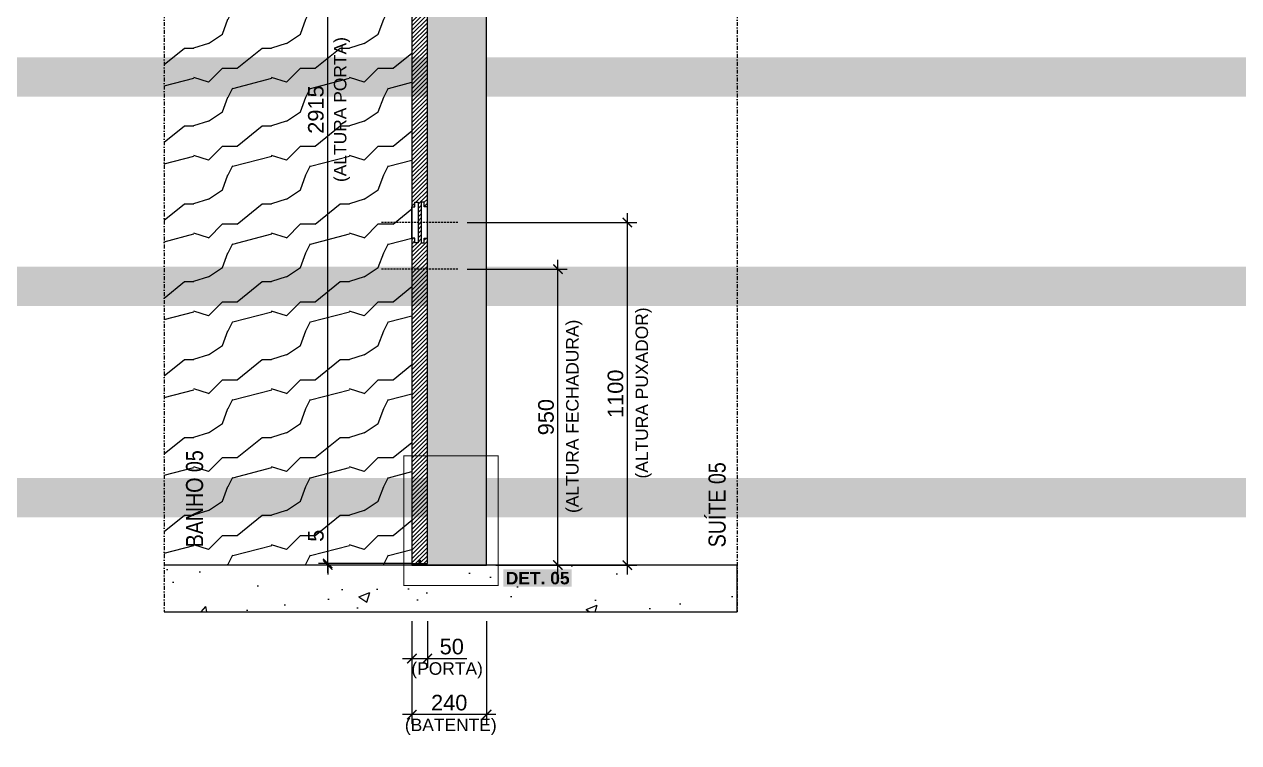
# Model space of a CAD drawing. Header units: millimetres. Extents: x -63251 to 507826, y 5339 to 217512.
# Drawn here: x 112576 to 116475, y 105675 to 107982 of the extents above; entities that cross this region are included whole.
import ezdxf
from ezdxf import colors
from ezdxf.entities.mleader import LeaderData, LeaderLine
from ezdxf.math import Vec2, Vec3

# ---------------------------------------------------------------- set-up
doc = ezdxf.new("R2010")
doc.units = ezdxf.units.MM
doc.header["$PDMODE"] = 3
doc.linetypes.add('TRAÇO 1-1', pattern=[9.525, 6.35, -3.175])
doc.linetypes.add('TRAÇO E PONTO 1-1', pattern=[25.4, 12.7, -6.35, 0, -6.35])
for name, color, linetype in [('_COMENTÁRIOS ARQ', 30, 'Continuous'), ('COTAS', 9, 'Continuous'), ('DETALHE', 10, 'Continuous'), ('FERRAGEM', 3, 'Continuous'), ('HACHURA', 21, 'Continuous'), ('MARCENARIA', 4, 'Continuous'), ('MARCENARIA . M', 4, 'Continuous'), ('PAREDE', 94, 'Continuous'), ('PROJEÇÃO', 8, 'Continuous'), ('TEXTO', 105, 'Continuous'), ('TEXTO TRAÇO PONTO', 105, 'TRAÇO E PONTO 1-1')]:
    doc.layers.add(name, color=color, linetype=linetype)
doc.styles.add('1-1', font='arial.ttf', dxfattribs={"height": 0.2})
doc.styles.add('PADRÃO', font='arial.ttf')
doc.styles.add('TITULO', font='swissck.ttf')
doc.dimstyles.new('1-20', dxfattribs={"dimscale": 20, "dimtxt": 2.5, "dimasz": 1.5, "dimexe": 1.5, "dimexo": 1.5, "dimtad": 1, "dimtxsty": 'PADRÃO', "dimblk": 'ARCHTICK', "dimcen": 2.5, "dimdle": 1.5, "dimclrd": 9, "dimclre": 9, "dimclrt": 6, "dimadec": 0, "dimazin": 0, "dimtfac": 1, "dimtmove": 0, "dimatfit": 3, "dimfxl": 1.25, "dimlwd": -1, "dimlwe": -1, "dimarcsym": 0})

# ---------------------------------------------------------------- blocks, each defined once
blk = doc.blocks.new('_ArchTick')
at = {"color": 0, "linetype": 'ByBlock', "const_width": 0.15}
blk.add_lwpolyline([(-0.5, -0.5), (0.5, 0.5)], dxfattribs=at)
blk = doc.blocks.new('*D1279')
at = {"layer": 'Defpoints', "color": 0, "transparency": 16777216}
for p in [(113967.6, 107345.7), (114512.4, 107345.7), (114289.4, 106245.7)]:
    blk.add_point(p, dxfattribs=at)
at = {"layer": 'PAREDE', "color": 9, "transparency": 16777216}
for p, q in [((114512.4, 106215.7), (114512.4, 107375.7)), ((113997.6, 107345.7), (114542.4, 107345.7)), ((114319.4, 106245.7), (114542.4, 106245.7))]:
    blk.add_line(p, q, dxfattribs=at)
at = {"layer": 'PAREDE', "color": 9, "transparency": 16777216, "xscale": 30, "yscale": 30, "zscale": 30}
for p, rotation in [((114512.4, 107345.7), 90), ((114512.4, 106245.7), 270)]:
    blk.add_blockref('_ArchTick', p, dxfattribs=dict(at, rotation=rotation))
at = {"layer": 'PAREDE', "color": 6, "transparency": 16777216, "insert": (114474.4, 106795.7), "char_height": 50, "attachment_point": 5, "rotation": 90, "style": 'PADRÃO'}
blk.add_mtext('1100', dxfattribs=at)
blk = doc.blocks.new('*D1280')
at = {"layer": 'Defpoints', "color": 0, "transparency": 16777216}
for p in [(113967.6, 107195.7), (114289.4, 107195.7), (114060.4, 106245.7)]:
    blk.add_point(p, dxfattribs=at)
at = {"layer": 'PAREDE', "color": 9, "transparency": 16777216}
for p, q in [((113997.6, 107195.7), (114319.4, 107195.7)), ((114289.4, 106215.7), (114289.4, 107225.7)), ((114090.4, 106245.7), (114319.4, 106245.7))]:
    blk.add_line(p, q, dxfattribs=at)
at = {"layer": 'PAREDE', "color": 9, "transparency": 16777216, "xscale": 30, "yscale": 30, "zscale": 30}
for p, rotation in [((114289.4, 107195.7), 90), ((114289.4, 106245.7), 270)]:
    blk.add_blockref('_ArchTick', p, dxfattribs=dict(at, rotation=rotation))
at = {"layer": 'PAREDE', "color": 6, "transparency": 16777216, "insert": (114251.4, 106720.7), "char_height": 50, "attachment_point": 5, "rotation": 90, "style": 'PADRÃO'}
blk.add_mtext('950', dxfattribs=at)
blk = doc.blocks.new('*D1281')
at = {"layer": 'Defpoints', "color": 0, "transparency": 16777216}
for p in [(113550.4, 109165.7), (113850.4, 109165.7), (113850.4, 106250.7)]:
    blk.add_point(p, dxfattribs=at)
at = {"layer": 'MARCENARIA . M', "color": 9, "transparency": 16777216}
for p, q in [((113550.4, 106220.7), (113550.4, 109195.7)), ((113820.4, 109165.7), (113520.4, 109165.7)), ((113820.4, 106250.7), (113520.4, 106250.7))]:
    blk.add_line(p, q, dxfattribs=at)
at = {"layer": 'MARCENARIA . M', "color": 9, "transparency": 16777216, "xscale": 30, "yscale": 30, "zscale": 30}
for p, rotation in [((113550.4, 109165.7), 90), ((113550.4, 106250.7), 270)]:
    blk.add_blockref('_ArchTick', p, dxfattribs=dict(at, rotation=rotation))
at = {"layer": 'MARCENARIA . M', "color": 6, "transparency": 16777216, "insert": (113512.4, 107708.2), "char_height": 50, "attachment_point": 5, "rotation": 90, "style": 'PADRÃO'}
blk.add_mtext('2915', dxfattribs=at)
blk = doc.blocks.new('*D1283')
at = {"layer": 'Defpoints', "color": 0, "transparency": 16777216}
for p in [(113550.4, 106250.7), (113850.4, 106250.7), (113850.4, 106245.7)]:
    blk.add_point(p, dxfattribs=at)
at = {"layer": 'MARCENARIA . M', "color": 9, "transparency": 16777216}
for p, q in [((113550.4, 106250.7), (113550.4, 106368.9)), ((113820.4, 106250.7), (113520.4, 106250.7)), ((113820.4, 106245.7), (113520.4, 106245.7)), ((113550.4, 106245.7), (113550.4, 106250.7)), ((113550.4, 106245.7), (113550.4, 106215.7))]:
    blk.add_line(p, q, dxfattribs=at)
at = {"layer": 'MARCENARIA . M', "color": 9, "transparency": 16777216, "xscale": 30, "yscale": 30, "zscale": 30}
for p, rotation in [((113550.4, 106250.7), 270), ((113550.4, 106245.7), 90)]:
    blk.add_blockref('_ArchTick', p, dxfattribs=dict(at, rotation=rotation))
at = {"layer": 'MARCENARIA . M', "color": 6, "transparency": 16777216, "insert": (113512.5, 106339.8), "char_height": 50, "attachment_point": 5, "rotation": 90, "style": 'PADRÃO'}
blk.add_mtext('5', dxfattribs=at)
blk = doc.blocks.new('*D1284')
at = {"layer": 'Defpoints', "color": 0, "transparency": 16777216}
for p in [(113820.4, 106095.7), (113870.4, 106095.7), (113870.4, 105945.7)]:
    blk.add_point(p, dxfattribs=at)
at = {"layer": 'PAREDE', "color": 9, "transparency": 16777216}
for p, q in [((113820.4, 106065.7), (113820.4, 105915.7)), ((113870.4, 106065.7), (113870.4, 105915.7)), ((113790.4, 105945.7), (113870.4, 105945.7)), ((113870.4, 105945.7), (113996.8, 105945.7))]:
    blk.add_line(p, q, dxfattribs=at)
at = {"layer": 'PAREDE', "color": 9, "transparency": 16777216, "xscale": 30, "yscale": 30, "zscale": 30, "rotation": 180}
blk.add_blockref('_ArchTick', (113820.4, 105945.7), dxfattribs=at)
at = {"layer": 'PAREDE', "color": 9, "transparency": 16777216, "xscale": 30, "yscale": 30, "zscale": 30}
blk.add_blockref('_ArchTick', (113870.4, 105945.7), dxfattribs=at)
at = {"layer": 'PAREDE', "color": 6, "transparency": 16777216, "insert": (113948.6, 105983.8), "char_height": 50, "attachment_point": 5, "style": 'PADRÃO'}
blk.add_mtext('50', dxfattribs=at)
blk = doc.blocks.new('*D1285')
at = {"layer": 'Defpoints', "color": 0, "transparency": 16777216}
for p in [(113820.4, 106095.7), (114060.4, 106095.7), (113820.4, 105765.7)]:
    blk.add_point(p, dxfattribs=at)
at = {"layer": 'PAREDE', "color": 9, "transparency": 16777216}
for p, q in [((113820.4, 106065.7), (113820.4, 105735.7)), ((114060.4, 106065.7), (114060.4, 105735.7)), ((114090.4, 105765.7), (113790.4, 105765.7))]:
    blk.add_line(p, q, dxfattribs=at)
at = {"layer": 'PAREDE', "color": 9, "transparency": 16777216, "xscale": 30, "yscale": 30, "zscale": 30, "rotation": 180}
blk.add_blockref('_ArchTick', (113820.4, 105765.7), dxfattribs=at)
at = {"layer": 'PAREDE', "color": 9, "transparency": 16777216, "xscale": 30, "yscale": 30, "zscale": 30}
blk.add_blockref('_ArchTick', (114060.4, 105765.7), dxfattribs=at)
at = {"layer": 'PAREDE', "color": 6, "transparency": 16777216, "insert": (113940.4, 105803.8), "char_height": 50, "attachment_point": 5, "style": 'PADRÃO'}
blk.add_mtext('240', dxfattribs=at)
blk = doc.blocks.new('ESCOVA DE VEDAÇÃO')
at = {"layer": 'FERRAGEM'}
blk.add_lwpolyline([(-1.5, -4), (1.5, -4), (2, -0.5, 0.25), (-2, -0.5)], format="xyb", close=True, dxfattribs=at)
at = {"layer": 'FERRAGEM', "color": 8}
for points in [[(-1, -4), (-3, -16)], [(-0.8, -4), (-2.3, -16)], [(-0.6, -4), (-1.6, -16)], [(-0.3, -4), (-1, -16)], [(-0.2, -4), (-0.4, -16)], [(0.1, -4), (0.3, -16)], [(0.3, -4), (1, -16)], [(0.6, -4), (1.6, -16)], [(0.8, -4), (2.3, -16)], [(1, -4), (3, -16)]]:
    blk.add_lwpolyline(points, dxfattribs=at)

msp = doc.modelspace()

# ---------------------------------------------------------------- hatches: boundary and pattern name
at = {"layer": 'HACHURA', "true_color": 0xba9673}
h = msp.add_hatch(color=33, dxfattribs=at)
h.dxf.hatch_style = 1
h.paths.add_polyline_path([(113820.386, 109193.235), (114060.386, 109193.235), (114060.386, 109183.234), (113865.636, 109183.234), (113865.636, 109183.734), (113825.136, 109183.734), (113825.136, 109183.235), (113820.386, 109183.235)])
h.paths.add_polyline_path([(113820.386, 106245.735), (114060.386, 106245.735), (114060.386, 109170.735), (113820.386, 109170.734), (113820.386, 109165.734), (113870.386, 109165.734), (113870.386, 106250.735), (113820.386, 106250.735)])
at = {"layer": 'HACHURA', "ltscale": 0.3}
h = msp.add_hatch(dxfattribs=at)
h.set_pattern_fill('LEGNO5', color=21, scale=250, angle=90, pattern_type=2)
h.set_pattern_definition([(63.4349, (44728.62, -3.24), (-250.00033, -249.99979), [33.541, -525.476]), (14.5742, (44743.623, 26.7627), (-6750.00055216, -1749.99822292), [129.156, -12786.4355]), (342.4744, (44618.623, 59.263), (3999.9992282, -1250.0020671), [49.81225, -4931.4025]), (45, (44666.12, 44.26), (7e-14, 250.00008), [63.6395, -289.91375]), (0, (44711.12, 89.26), (250, 250), [47.5, -202.5]), (39.0939, (44758.623, 89.263), (2749.9984775, 2250.0020078), [103.07775, -5050.8045]), (0, (44838.62, 154.26), (250, 250), [30, -220]), (17.5256, (44618.623, 154.263), (-3999.9992282, -1250.0020671), [49.81225, -4931.4025]), (33.6901, (44666.12, 169.26), (-499.99989, -250.000334), [54.08325, -847.3045]), (69.7751, (44711.123, 199.263), (1000.0020839, 2749.9993161), [50.62125, -5011.493])])
h.paths.add_polyline_path([(113820.386, 106245.735), (113025.391, 106245.735), (113025.391, 109170.735), (113820.386, 109170.735)])
at = {"layer": 'HACHURA'}
h = msp.add_hatch(dxfattribs=at)
h.set_pattern_fill('AR-CONC', color=21, scale=2)
h.set_pattern_definition([(50, (69971.42, 83543.6), (364.3693, -31.8782), [38.1, -419.1]), (355, (69971.42, 83543.6), (-70.4868, 382.1137), [30.48, -335.2812]), (100.45144, (70001.8, 83540.95), (293.8825, 350.2355), [32.38, -356.1805]), (46.1842, (69971.42, 83645.2), (542.158, -84.0847), [57.15, -628.65]), (96.6356, (70016.6, 83638.2), (474.808, 494.852), [48.57, -534.271]), (351.1842, (69971.4, 83645.2), (474.808, 494.852), [45.72, -502.9195]), (21, (70022.22, 83619.8), (303.2288, -204.5304), [38.1, -419.1]), (326, (70022.22, 83619.8), (123.604, 368.376), [30.48, -335.28]), (71.45144, (70047.5, 83602.76), (426.8328, 163.8455), [32.38, -356.18]), (37.5, (69971.42, 83543.6), (6.1772, 169.11008), [0, -331.216, 0, -340.36, 0, -336.55]), (7.5, (69971.42, 83543.6), (133.6393, 200.36115), [0, -194.056, 0, -323.596, 0, -128.27]), (327.5, (69858.14, 83543.6), (271.1812, -11.4575), [0, -127, 0, -396.24, 0, -525.78]), (317.5, (69807.34, 83543.6), (296.2584, 50.853), [0, -165.1, 0, -263.144, 0, -373.38])])
h.paths.add_polyline_path([(113025.391, 106245.735), (113025.391, 106095.735), (114867.38, 106095.735), (114867.38, 106245.735)])
at = {"layer": 'PROJEÇÃO', "linetype": 'TRAÇO 1-1'}
h = msp.add_hatch(dxfattribs=at)
h.set_pattern_fill('ANSI31', color=8, scale=3)
h.set_pattern_definition([(45, (53757.673, -9e-11), (-6.7351921, 6.7351921), [])])
h.paths.add_polyline_path([(113870.386, 109165.734), (113847.386, 109165.734), (113847.386, 109154.73), (113843.386, 109154.73), (113843.386, 109165.734), (113820.386, 109165.734), (113820.386, 107395.734), (113830.386, 107395.734), (113830.386, 107410.734), (113840.386, 107410.734), (113840.386, 107280.734), (113830.386, 107280.734), (113830.386, 107295.734), (113820.386, 107295.734), (113820.386, 106250.734), (113843.386, 106250.734), (113843.385, 106261.734), (113847.385, 106261.734), (113847.386, 106250.734), (113870.386, 106250.734), (113870.386, 107295.734), (113860.386, 107295.734), (113860.386, 107280.734), (113850.386, 107280.734), (113850.386, 107410.734), (113860.386, 107410.734), (113860.386, 107395.734), (113870.386, 107395.734)])

# ---------------------------------------------------------------- linework, layer by layer
at = {"layer": 'DETALHE', "linetype": 'TRAÇO 1-1', "ltscale": 0.4, "const_width": 3}
msp.add_lwpolyline([(114097.264, 106180.47), (114097.264, 106596.329), (113795.036, 106596.329), (113795.036, 106180.47)], close=True, dxfattribs=at)
at = {"layer": 'MARCENARIA'}
for points in [[(114060.386, 109193.235), (113820.386, 109193.235), (113820.386, 106245.735), (114060.386, 106245.735)], [(113870.386, 109165.734), (113847.386, 109165.734), (113847.386, 109154.73), (113843.386, 109154.73), (113843.386, 109165.734), (113820.386, 109165.734), (113820.386, 106250.734), (113843.386, 106250.734), (113843.385, 106261.734), (113847.385, 106261.734), (113847.386, 106250.734), (113870.386, 106250.734)], [(113820.386, 107295.735), (113820.386, 107395.735), (113830.386, 107395.735), (113830.386, 107410.735), (113840.386, 107410.735), (113840.386, 107280.735), (113830.386, 107280.735), (113830.386, 107295.735)], [(113820.386, 107295.734), (113820.386, 107395.734), (113830.386, 107395.734), (113830.386, 107410.734), (113840.386, 107410.734), (113840.386, 107280.734), (113830.386, 107280.734), (113830.386, 107295.734)], [(113870.386, 107295.735), (113870.386, 107395.735), (113860.386, 107395.735), (113860.386, 107410.735), (113850.386, 107410.735), (113850.386, 107280.735), (113860.386, 107280.735), (113860.386, 107295.735)], [(113870.386, 107295.734), (113870.386, 107395.734), (113860.386, 107395.734), (113860.386, 107410.734), (113850.386, 107410.734), (113850.386, 107280.734), (113860.386, 107280.734), (113860.386, 107295.734)]]:
    msp.add_lwpolyline(points, close=True, dxfattribs=at)
at = {"layer": 'PAREDE', "color": 10, "linetype": 'TRAÇO 1-1'}
for p, q in [((113967.595, 107345.735), (113723.213, 107345.735)), ((113967.595, 107195.735), (113723.213, 107195.735))]:
    msp.add_line(p, q, dxfattribs=at)
at = {"layer": 'PAREDE'}
msp.add_lwpolyline([(113025.391, 106095.735), (114865.38, 106095.735), (114865.38, 106245.735), (113025.391, 106245.735)], dxfattribs=at)
at = {"layer": 'TEXTO TRAÇO PONTO'}
for p, q in [((113025.391, 109595.735), (113025.391, 106095.735)), ((114865.38, 109595.735), (114865.38, 106095.735))]:
    msp.add_line(p, q, dxfattribs=at)

# ---------------------------------------------------------------- block references
at = {"layer": '_COMENTÁRIOS ARQ'}
msp.add_blockref('ESCOVA DE VEDAÇÃO', (113845.385, 106261.734), dxfattribs=at)

# ---------------------------------------------------------------- texts
at = {"layer": 'COTAS', "color": 6, "char_height": 40, "width": 1350, "attachment_point": 8, "rotation": 90, "style": 'PADRÃO'}
for s, insert in [('(ALTURA PORTA)', (113622.229, 107708.235)), ('(ALTURA PUXADOR)', (114590.749, 106798.235)), ('(ALTURA FECHADURA)', (114367.75, 106723.235))]:
    msp.add_mtext(s, dxfattribs=dict(at, insert=insert))
at = {"layer": 'COTAS', "color": 6, "char_height": 40, "width": 1348, "attachment_point": 2, "style": 'PADRÃO'}
for s, insert in [('(PORTA)', (113933.612, 105933.643)), ('(BATENTE)', (113945.386, 105752.567))]:
    msp.add_mtext(s, dxfattribs=dict(at, insert=insert))
at = {"layer": 'DETALHE', "color": 105, "insert": (114121.94, 106223.86), "char_height": 40, "width": 203.41444, "attachment_point": 1, "style": 'PADRÃO', "bg_fill": 1, "box_fill_scale": 1.2, "bg_fill_color": 50, "bg_fill_transparency": 0}
msp.add_mtext('{\\fArial|b1|i0|c0|p34;DET. 05}', dxfattribs=at)
at = {"layer": 'TEXTO', "color": 1, "char_height": 55, "width": 695.16158, "attachment_point": 7, "rotation": 90, "style": 'TITULO'}
for s, insert in [('\\pxql;{\\C10;BANHO 05}', (113150.943, 106302.76)), ('\\pxql;{\\C10;SUÍTE 05}', (114828.73, 106302.76))]:
    msp.add_mtext(s, dxfattribs=dict(at, insert=insert))

# ---------------------------------------------------------------- dimensions: what is measured, and where the dimension line sits
at = {"layer": 'MARCENARIA . M', "color": 2}
for base, p1, p2, picture, middle in [((113550.386, 109165.735), (113850.386, 106250.735), (113850.386, 109165.735), '*D1281', (113512.357, 107708.235)), ((113550.386, 106250.735), (113850.386, 106245.735), (113850.386, 106250.735), '*D1283', (113512.459, 106339.81))]:
    dim = msp.add_linear_dim(base=base, p1=p1, p2=p2, angle=90, dimstyle='1-20', dxfattribs=at)
    dim.commit()
    dim.dimension.update_dxf_attribs({"geometry": picture, "text_midpoint": middle})
at = {"layer": 'PAREDE', "color": 6}
for base, p1, p2, angle, picture, middle in [((114512.404, 107345.735), (114289.405, 106245.735), (113967.595, 107345.735), 90, '*D1279', (114474.375, 106795.735)), ((114289.405, 107195.735), (114060.386, 106245.735), (113967.595, 107195.735), 90, '*D1280', (114251.377, 106720.735)), ((113820.386, 105765.735), (114060.386, 106095.735), (113820.386, 106095.735), 180, '*D1285', (113940.386, 105803.763))]:
    dim = msp.add_linear_dim(base=base, p1=p1, p2=p2, angle=angle, dimstyle='1-20', dxfattribs=at)
    dim.commit()
    dim.dimension.update_dxf_attribs({"geometry": picture, "text_midpoint": middle})
dim = msp.add_linear_dim(base=(113870.386, 105945.735), p1=(113820.386, 106095.735), p2=(113870.386, 106095.735), dimstyle='1-20', dxfattribs=at)
dim.commit()
dim.dimension.update_dxf_attribs({"geometry": '*D1284', "text_midpoint": (113948.612, 105983.763)})

# ---------------------------------------------------------------- next in the draw order: leaders
at = {"layer": 'COTAS'}
ml = msp.add_multileader_mtext('Standard', dxfattribs=at)
ml.set_content('{\\fArial|b1|i0|c0|p34;\\C10;ATENÇÃO PARKET!\\P}PAINÉIS E PORTA RIPADOS EM {\\fArial|b1|i0|c0|p34;CABREUVA BRANCA PREMIUM 18*5+5*900 À 2200mm}', color=105, style='1-1')
ml.set_leader_properties(color=256, linetype='ByLayer', lineweight=-1)
ml.build(insert=Vec2(0, 0))
ml.multileader.update_dxf_attribs({"text_left_attachment_type": 2, "text_right_attachment_type": 2, "dogleg_length": 0.36, "arrow_head_size": 15, "scale": 200})
ctx = ml.context
ctx.base_point, ctx.scale, ctx.char_height, ctx.arrow_head_size, ctx.landing_gap_size, ctx.plane_origin = Vec3(154614.805, 108607.165), 200, 40, 15, 10, Vec3(155324.415, 108224.336)
ctx.left_attachment, ctx.right_attachment, ctx.text_align_type = 2, 2, 2
notes = []
notes.append((ctx, [(0, (1, 1, 0), (155626.214, 108607.165), (-1, 0), 144.288, [(1, [(155626.214, 107329.676), (156629.431, 107329.675)], 0, [])])]))
ctx.mtext.insert, ctx.mtext.rotation, ctx.mtext.width, ctx.mtext.alignment, ctx.mtext.flow_direction = Vec3(155471.926, 108742.718), 6.28318531, 858.66662, 3, 5
ctx.mtext.has_bg_fill, ctx.mtext.bg_color, ctx.mtext.bg_scale_factor, ctx.mtext.bg_transparency, ctx.mtext.use_window_bg_color = 1, -1023410095, 1.25, 0, 0
ml = msp.add_multileader_mtext('Standard', dxfattribs=at)
ml.set_content('{\\fArial|b1|i0|c0|p34;\\C10;ATENÇÃO PARKET!\\P}SHAFT COM FECHADURA TETRA PADO COM CHAVE PARKET', color=105, style='1-1')
ml.set_leader_properties(color=256, linetype='ByLayer', lineweight=-1)
ml.build(insert=Vec2(0, 0))
ml.multileader.update_dxf_attribs({"text_left_attachment_type": 2, "text_right_attachment_type": 2, "dogleg_length": 0.36, "arrow_head_size": 15, "scale": 200})
ctx = ml.context
ctx.base_point, ctx.scale, ctx.char_height, ctx.arrow_head_size, ctx.landing_gap_size, ctx.plane_origin = Vec3(178014.533, 106968.078, 0), 200, 40, 15, 10, Vec3(178118.922, 106712.591, 0)
ctx.left_attachment, ctx.right_attachment, ctx.text_align_type = 2, 2, 2
notes.append((ctx, [(0, (1, 1, 0), (178447.767, 106968.078, 0), (-1, 0), 60, [(0, [(178497.767, 106855.646, 0)], 0, [])])]))
ctx.mtext.insert, ctx.mtext.rotation, ctx.mtext.width, ctx.mtext.alignment, ctx.mtext.flow_direction = Vec3(178377.767, 107194.067, 0), 6.28318531, 363.38051, 3, 5
ctx.mtext.has_bg_fill, ctx.mtext.bg_color, ctx.mtext.bg_scale_factor, ctx.mtext.bg_transparency, ctx.mtext.use_window_bg_color = 1, -1023410145, 1.25, 0, 0
ml = msp.add_multileader_mtext('Standard', dxfattribs=at)
ml.set_content('{\\fArial|b1|i0|c0|p34;\\C10;ATENÇÃO PARKET!\\P}PAINÉIS RIPADOS EM {\\fArial|b1|i0|c0|p34;CABREUVA BRANCA PREMIUM 18*5+5*900 À 2200mm}', color=105, style='1-1')
ml.set_leader_properties(color=256, linetype='ByLayer', lineweight=-1)
ml.build(insert=Vec2(0, 0))
ml.multileader.update_dxf_attribs({"text_left_attachment_type": 2, "text_right_attachment_type": 2, "dogleg_length": 0.36, "arrow_head_size": 15, "scale": 200})
ctx = ml.context
ctx.base_point, ctx.scale, ctx.char_height, ctx.arrow_head_size, ctx.landing_gap_size, ctx.plane_origin = Vec3(153743.103, 106379.695), 200, 40, 15, 10, Vec3(153629.766, 106144.891)
ctx.left_attachment, ctx.right_attachment, ctx.text_align_type = 2, 2, 2
notes.append((ctx, [(0, (1, 1, 0), (154754.512, 106379.695), (-1, 0), 144.288, [(0, [(155549.301, 105905.676), (154754.512, 105320.968)], 0, [])])]))
ctx.mtext.insert, ctx.mtext.rotation, ctx.mtext.width, ctx.mtext.alignment, ctx.mtext.flow_direction = Vec3(154600.224, 106515.248), 6.28318531, 858.66662, 3, 5
ctx.mtext.has_bg_fill, ctx.mtext.bg_color, ctx.mtext.bg_scale_factor, ctx.mtext.bg_transparency, ctx.mtext.use_window_bg_color = 1, -1023410095, 1.25, 0, 0
for ctx, leaders in notes:
    for number, flags, end, landing, length, lines in leaders:
        leader = LeaderData()
        leader.index, (leader.has_last_leader_line, leader.has_dogleg_vector, leader.attachment_direction) = number, flags
        leader.last_leader_point, leader.dogleg_vector, leader.dogleg_length = Vec3(end), Vec3(landing), length
        for number, points, colour, breaks in lines:
            line = LeaderLine()
            line.index, line.vertices, line.color, line.breaks = number, Vec3.list(points), colors.encode_raw_color(colour), breaks
            leader.lines.append(line)
        ctx.leaders.append(leader)

# ---------------------------------------------------------------- next in the draw order: leaders
ml = msp.add_multileader_mtext('Standard', dxfattribs=at)
ml.set_content('{\\fArial|b1|i0|c0|p34;\\C10;ATENÇÃO PARKET!\\P}PAINÉIS E PORTA RIPADOS EM {\\fArial|b1|i0|c0|p34;CABREUVA BRANCA PREMIUM 18*5+5*900 À 2200mm}', color=105, style='1-1')
ml.set_leader_properties(color=256, linetype='ByLayer', lineweight=-1)
ml.build(insert=Vec2(0, 0))
ml.multileader.update_dxf_attribs({"text_left_attachment_type": 2, "text_right_attachment_type": 2, "dogleg_length": 0.36, "arrow_head_size": 15, "scale": 200})
ctx = ml.context
ctx.base_point, ctx.scale, ctx.char_height, ctx.arrow_head_size, ctx.landing_gap_size, ctx.plane_origin = Vec3(239512.606, 107730.417), 200, 40, 15, 10, Vec3(240222.217, 107347.587)
ctx.left_attachment, ctx.right_attachment, ctx.text_align_type = 2, 2, 2
notes = []
notes.append((ctx, [(0, (1, 1, 0), (240524.016, 107730.417), (-1, 0), 144.288, [(1, [(240524.016, 106452.927), (241527.233, 106452.926)], 0, [])])]))
ctx.mtext.insert, ctx.mtext.rotation, ctx.mtext.width, ctx.mtext.alignment, ctx.mtext.flow_direction = Vec3(240369.728, 107865.969), 6.28318531, 858.66662, 3, 5
ctx.mtext.has_bg_fill, ctx.mtext.bg_color, ctx.mtext.bg_scale_factor, ctx.mtext.bg_transparency, ctx.mtext.use_window_bg_color = 1, -1023410095, 1.25, 0, 0
for ctx, leaders in notes:
    for number, flags, end, landing, length, lines in leaders:
        leader = LeaderData()
        leader.index, (leader.has_last_leader_line, leader.has_dogleg_vector, leader.attachment_direction) = number, flags
        leader.last_leader_point, leader.dogleg_vector, leader.dogleg_length = Vec3(end), Vec3(landing), length
        for number, points, colour, breaks in lines:
            line = LeaderLine()
            line.index, line.vertices, line.color, line.breaks = number, Vec3.list(points), colors.encode_raw_color(colour), breaks
            leader.lines.append(line)
        ctx.leaders.append(leader)

doc.saveas('drawing.dxf')
